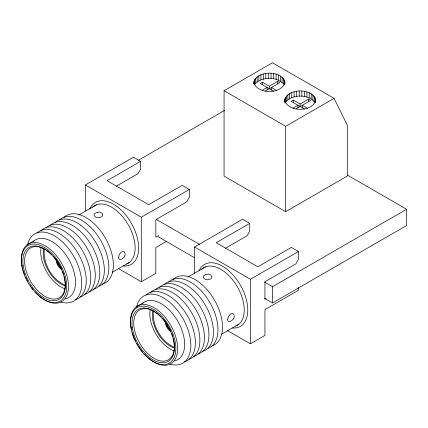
<?xml version="1.0" encoding="UTF-8"?>
<svg xmlns="http://www.w3.org/2000/svg" width="428" height="428" viewBox="0 0 428 428"><rect width="100%" height="100%" fill="white"/><g stroke="black" fill="none" stroke-linecap="round" stroke-linejoin="round"><path stroke-width="0.64" d="M44.293 249.38C42.977 263.846 51.772 279.088 64.976 285.155M153.417 311.424C152.101 325.89 160.896 341.137 174.105 347.199M253.836 82.524C256.415 69.946 282.988 69.951 284.925 82.904C280.929 94.438 257.281 94.465 253.836 82.524L253.836 83.797M284.647 100.312C287.22 87.735 313.799 87.74 315.73 100.692C311.734 112.222 288.092 112.254 284.647 100.312L284.647 101.58M284.363 79.886L284.363 84.969C277.772 76.093 261.54 76.125 254.617 84.605L254.617 79.522M315.174 97.675L315.174 102.752C308.577 93.876 292.345 93.909 285.423 102.388L285.423 97.306M138.544 160.19L224.732 110.296M224.063 90.72L272.476 62.766L334.091 98.344L347.295 125.276L347.295 176.095L285.679 211.673L224.063 176.095L224.063 90.72L285.679 126.292L334.091 98.344M265.371 91.009L279.891 82.625L277.692 81.357L269.292 86.205L262.541 82.304L260.342 83.578L273.647 91.26M85.391 210.902L85.391 184.95L133.456 157.204L140.582 161.319L140.582 169.146L137.944 173.72L116.202 186.271M262.054 90.383L267.093 87.473L267.093 90.014M140.582 161.319L107.048 180.68L148.682 204.718L182.221 185.356L189.347 189.476L189.347 197.297L186.71 201.872L155.813 219.714L155.813 237.192L158.676 235.544M26.91 244.955L33.951 240.889M78.698 215.054L96.444 204.809M296.181 108.792L310.701 100.414L308.497 99.141L300.098 103.993L293.346 100.093L291.147 101.361L304.458 109.049M292.859 108.172L297.899 105.261L297.899 107.803M85.391 184.95L141.288 217.221L189.347 189.476M112.441 272.181L129.62 262.262M166.797 241.215L155.813 247.561L155.813 273.38L141.288 281.763L118.24 268.458M194.521 273.61L194.521 246.993L242.58 219.248L249.711 223.363L249.711 231.19L247.068 235.764L225.326 248.315M249.711 223.363L216.172 242.724L257.811 266.762L291.345 247.4L298.476 251.52L298.476 259.347L295.834 263.921L264.937 281.758L264.937 299.236L266.082 298.578M136.034 306.999L143.075 302.933M187.871 277.071L205.574 266.853M194.521 246.993L250.412 279.265L298.476 251.52M272.54 302.938L272.54 286.68L406.6 209.281L406.6 225.54L272.54 302.938L264.451 298.257M221.57 334.225L238.744 324.306M227.364 330.502L250.412 343.807L264.937 335.424L264.937 309.605L298.476 290.243L298.476 287.584M205.445 274.813C199.855 276.493 205.766 281.169 209.164 279.436C214.594 278.569 210.774 272.476 206.681 274.471A4.879 2.531 -5.2 0 0 205.456 274.824M97.557 212.422C102.051 210.335 105.347 217.039 99.622 217.472C96.188 218.954 90.955 214.278 96.316 212.769A4.879 2.531 -5.2 0 1 97.563 212.438M276.884 90.586L271.491 87.473L271.491 90.014M307.689 108.375L302.302 105.261L302.302 107.803M347.135 174.945L406.6 209.281M156.407 219.425L199.737 244.522M264.451 281.993L272.54 286.68M158.141 236.695L194.537 257.774M170.055 330.223L167.391 327.136L166.048 323.659A7.099 4.205 58.7 0 1 165.941 322.937M60.926 268.179L58.262 265.093L56.919 261.615A7.099 4.205 58.7 0 1 56.817 260.893M168.782 328.33L167.428 326.323A6.281 3.697 58.8 0 1 166.69 324.44M166.685 324.44L166.433 323.14M57.309 261.091L57.555 262.396A6.292 3.724 58.8 0 0 58.315 264.274L59.653 266.286A6.292 3.724 58.8 0 0 61.006 267.548M165.251 321.829L165.336 323.028A8.095 4.671 60 0 0 170.975 331.737M56.127 259.785L56.212 260.978A8.095 4.671 60 0 0 61.846 269.694M315.677 99.168L315.677 101.072M314.243 96.247L314.243 101.329M312.905 94.93L312.905 100.013M311.204 93.769L311.204 98.852M309.187 92.785L309.187 97.868M308.497 99.141L308.497 101.682M306.913 92.015L306.913 97.097M304.442 91.474L304.442 96.557M301.852 91.185L301.852 96.268M300.098 103.993L300.098 106.535M299.209 91.153L299.209 96.236M296.604 91.378L296.604 96.461M294.095 91.859L294.095 96.942M293.346 100.093L293.346 102.634M291.762 92.571L291.762 97.654M289.676 93.502L289.676 98.584M287.889 94.625L287.889 99.708M286.46 95.904L286.46 100.987M285.679 126.292L285.679 211.673M284.866 81.379L284.866 83.92M284.925 101.827L284.925 103.094M284.813 98.788L284.813 101.966M283.432 78.458L283.432 83.54M282.1 77.147L282.1 82.23M280.399 75.981L280.399 81.063M278.377 74.996L278.377 80.079M277.692 81.357L277.692 83.893M276.103 74.226L276.103 79.308M273.631 73.691L273.631 78.773M271.042 73.402L271.042 78.484M269.292 86.205L269.292 88.746M268.404 73.37L268.404 78.447M265.793 73.595L265.793 78.677M263.29 74.071L263.29 79.153M262.541 82.304L262.541 84.846M260.957 74.782L260.957 79.865M258.87 75.719L258.87 80.801M257.084 76.837L257.084 81.919M255.65 78.121L255.65 83.203M254.007 81.004L254.007 83.546M250.412 279.265L250.412 343.807M141.288 217.221L141.288 281.763M131.466 329.448A33.298 19.228 60 0 1 152.967 307.09A33.298 19.228 60 0 1 177.197 353.368A33.298 19.228 60 0 1 144.327 354.015M142.299 351.639A33.298 19.228 60 0 1 140.753 349.623M140.01 348.579A33.298 19.228 60 0 1 139.287 347.515M138.94 346.98A33.298 19.228 60 0 1 138.249 345.888M137.586 344.781A33.298 19.228 60 0 1 136.944 343.657M135.462 340.8A33.298 19.228 60 0 1 133.911 337.296M133.68 336.708A33.298 19.228 60 0 1 132.273 332.583M142.23 303.682A33.298 19.228 60 0 1 178.005 321.631A33.298 19.228 60 0 1 174.619 360.895M174.1 342.373A28.756 16.601 60 0 1 154.075 358.37A28.756 16.601 60 0 1 134.05 319.251A28.756 16.601 60 0 1 161.024 316.838M162.667 318.571A28.756 16.601 60 0 1 165.369 321.888M166.096 322.899A28.756 16.601 60 0 1 166.802 323.926M167.145 324.451A28.756 16.601 60 0 1 168.134 326.045M169.065 327.682A28.756 16.601 60 0 1 169.649 328.79M169.927 329.346A28.756 16.601 60 0 1 170.729 331.037M171.681 333.316A28.756 16.601 60 0 1 172.682 336.178M173.345 338.537A28.756 16.601 60 0 1 174.003 341.747M136.564 307.176A38.841 22.422 60 0 1 165.171 298.91A38.841 22.422 60 0 1 190.733 342.55A38.841 22.422 60 0 1 169.9 364.089M173.709 350.751A28.756 16.601 60 0 1 150.158 309.952M174.49 348.05A25.209 14.552 60 0 1 152.887 310.626M146.007 295.117A38.841 22.422 60 0 1 187.32 315.693A38.841 22.422 60 0 1 184.484 361.756M150.126 292.907A38.841 22.422 60 0 1 191.6 312.665A38.841 22.422 60 0 1 189.005 359.145M155.054 289.895A38.841 22.422 60 0 1 196.366 310.471A38.841 22.422 60 0 1 193.531 356.535M198.945 271.036A35.792 20.662 60 0 1 240.097 284.62A35.792 20.662 60 0 1 232.49 328.019M201.818 269.276A33.298 19.228 60 0 1 236.866 285.974A33.298 19.228 60 0 1 235.844 325.986M159.58 287.284A38.841 22.422 60 0 1 200.887 307.86A38.841 22.422 60 0 1 198.052 353.924M173.147 279.452A38.841 22.422 60 0 1 214.696 300.445A38.841 22.422 60 0 1 211.068 346.241M164.101 284.674A38.841 22.422 60 0 1 205.654 305.672A38.841 22.422 60 0 1 202.021 351.463M168.621 282.063A38.841 22.422 60 0 1 209.447 301.804A38.841 22.422 60 0 1 208.169 348.333M170.13 329.597A6.292 3.724 58.8 0 1 168.787 328.319M22.818 269.367A33.298 19.228 60 0 1 42.816 244.538A33.298 19.228 60 0 1 68.159 290.794A33.298 19.228 60 0 1 35.203 291.971M33.175 289.596A33.298 19.228 60 0 1 31.629 287.579M30.886 286.535A33.298 19.228 60 0 1 30.163 285.471M27.51 281.046A33.298 19.228 60 0 1 26.91 279.907M26.338 278.756A33.298 19.228 60 0 1 25.53 277.012M24.556 274.664A33.298 19.228 60 0 1 23.149 270.539M33.1 241.638A33.298 19.228 60 0 1 68.881 259.587A33.298 19.228 60 0 1 65.495 298.846M64.97 280.329A28.756 16.601 60 0 1 44.945 296.32A28.756 16.601 60 0 1 24.92 257.207A28.756 16.601 60 0 1 51.9 254.794M53.537 256.527A28.756 16.601 60 0 1 56.245 259.844M56.972 260.85A28.756 16.601 60 0 1 59.326 264.541M59.941 265.638A28.756 16.601 60 0 1 60.525 266.746M60.803 267.302A28.756 16.601 60 0 1 61.605 268.993M62.558 271.272A28.756 16.601 60 0 1 63.558 274.134M64.221 276.493A28.756 16.601 60 0 1 64.879 279.698M27.435 245.132A38.841 22.422 60 0 1 56.047 236.866A38.841 22.422 60 0 1 81.609 280.506A38.841 22.422 60 0 1 60.776 302.045M64.585 288.702A28.756 16.601 60 0 1 41.029 247.903M65.366 286.006A25.209 14.552 60 0 1 43.758 248.577M36.883 233.073A38.841 22.422 60 0 1 78.19 253.649A38.841 22.422 60 0 1 75.36 299.712M40.997 230.863A38.841 22.422 60 0 1 82.47 250.621A38.841 22.422 60 0 1 79.881 297.102M45.93 227.851A38.841 22.422 60 0 1 87.237 248.427A38.841 22.422 60 0 1 84.402 294.491M89.821 208.992A35.792 20.662 60 0 1 130.973 222.576A35.792 20.662 60 0 1 123.366 265.975M92.694 207.232A33.298 19.228 60 0 1 127.742 223.924A33.298 19.228 60 0 1 126.715 263.937M50.45 225.24A38.841 22.422 60 0 1 91.763 245.816A38.841 22.422 60 0 1 88.928 291.88M64.018 217.403A38.841 22.422 60 0 1 105.572 238.401A38.841 22.422 60 0 1 101.944 284.197M54.977 222.63A38.841 22.422 60 0 1 96.525 243.623A38.841 22.422 60 0 1 92.897 289.419M59.497 220.013A38.841 22.422 60 0 1 100.318 239.76A38.841 22.422 60 0 1 99.039 286.289M118.604 257.148C118.026 259.325 120.6 260.326 122.028 258.865A5.077 2.531 -54 0 0 122.975 258.111C126.255 256.5 125.821 249.267 121.408 252.076A5.072 3.28 -66.8 0 0 120.514 252.862L119.305 254.665L118.604 257.148M227.728 319.192C227.15 321.375 229.724 322.375 231.157 320.914A5.077 2.531 -54 0 0 232.099 320.16C235.379 318.544 234.945 311.311 230.537 314.125A5.072 3.28 -66.8 0 0 229.638 314.906L228.429 316.709L227.728 319.192M130.872 327.056A32.057 18.506 60 0 0 167.76 363.859A32.057 18.506 60 0 0 160.944 315.281A32.057 18.506 60 0 0 130.872 327.056M132.3 327.591A30.003 17.323 60 0 0 166.829 362.035A30.003 17.323 60 0 0 160.446 316.565A30.003 17.323 60 0 0 132.3 327.591M21.742 265.007A32.057 18.506 60 0 0 58.636 301.815A32.057 18.506 60 0 0 51.82 253.232A32.057 18.506 60 0 0 21.742 265.007M23.176 265.542A30.003 17.323 60 0 0 57.7 299.991A30.003 17.323 60 0 0 51.323 254.521A30.003 17.323 60 0 0 23.176 265.542"/></g></svg>
